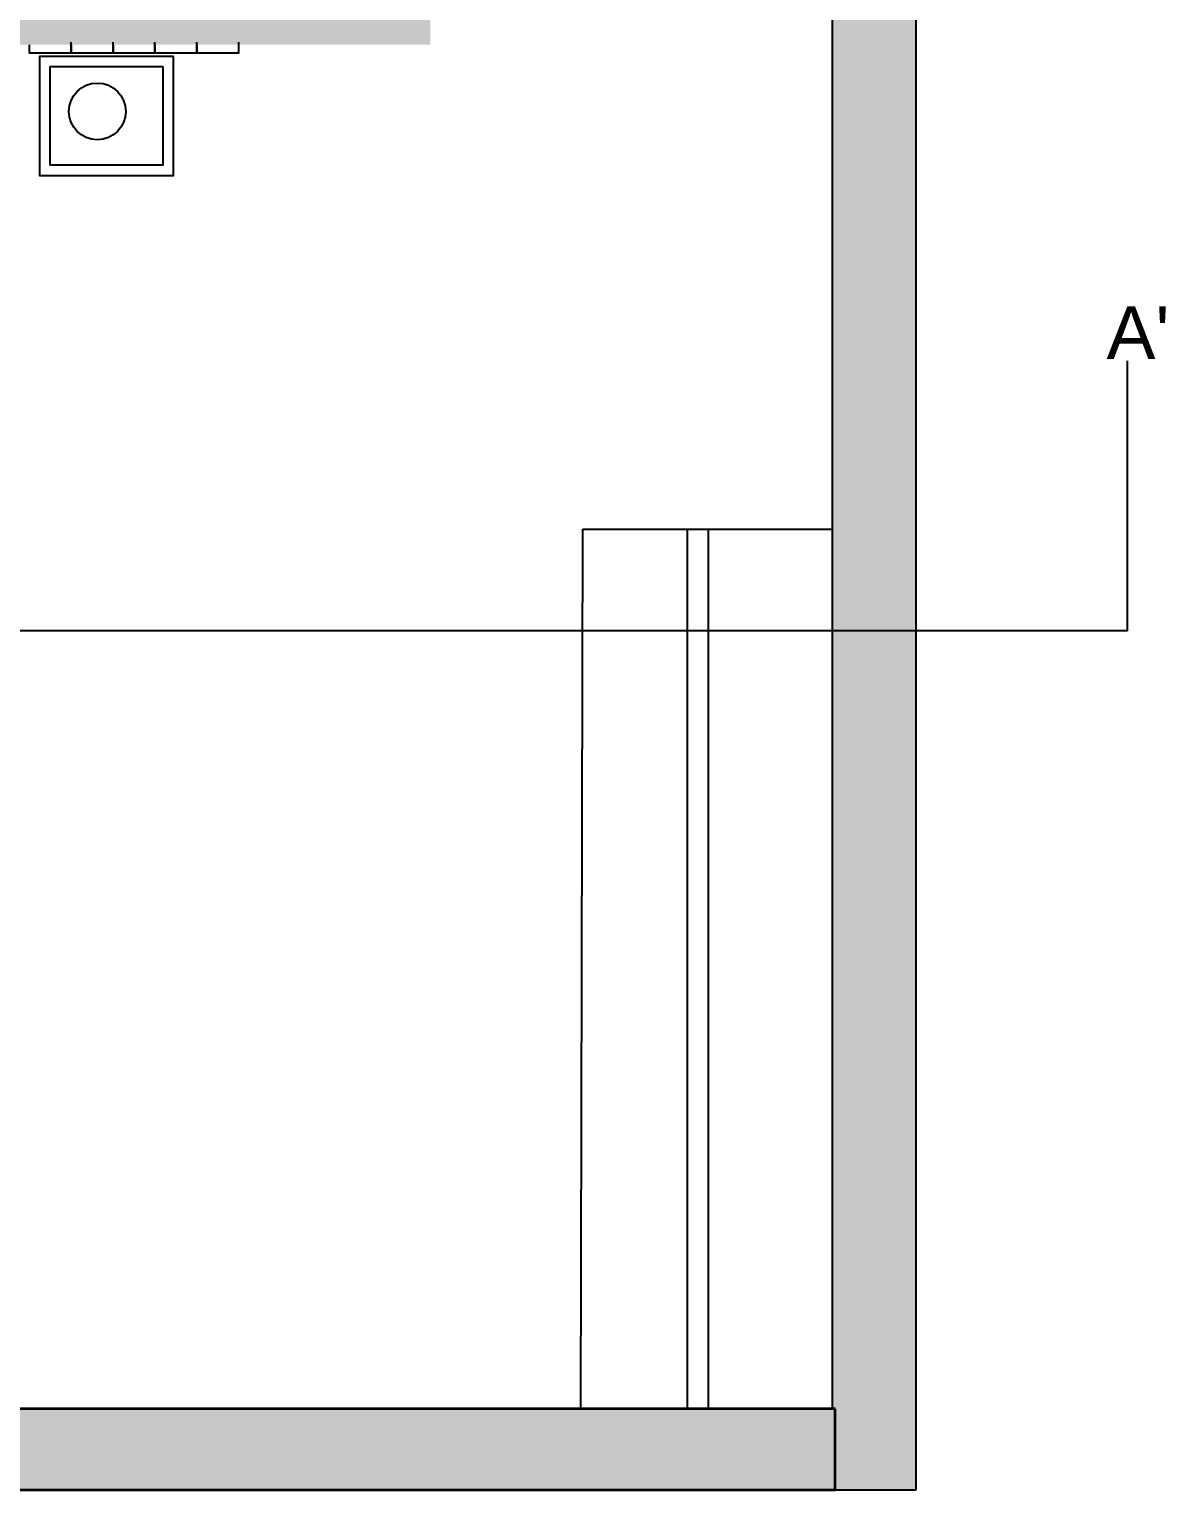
# Model space of a CAD drawing. Header units: feet. Extents: x 600 to 2744, y 411 to 1435.
# Drawn here: x 718.3 to 826.7, y 909.3 to 1048.7 of the extents above; entities that cross this region are included whole.
import ezdxf

# ---------------------------------------------------------------- set-up
doc = ezdxf.new("R2010")
doc.units = ezdxf.units.FT
doc.layers.add('PQI-A-WALL', color=30, linetype='Continuous', lineweight=50)
doc.styles.get("Standard").update_dxf_attribs({"font": 'arial.ttf'})

msp = doc.modelspace()

# ---------------------------------------------------------------- hatches: boundary and pattern name
at = {"true_color": 0x000000}
h = msp.add_hatch(color=18, dxfattribs=at)
h.dxf.hatch_style = 1
h.paths.add_polyline_path([(756.54, 1051.12), (615.53, 1051.12), (615.53, 1047.26), (623.25, 1047.26), (756.54, 1047.26)])
h.paths.add_polyline_path([(623.25, 1047.26), (615.53, 1047.26), (615.53, 1005.85), (623.25, 1005.85)])
h.paths.add_polyline_path([(623.26, 940.2), (615.53, 940.2), (615.53, 917.02), (623.26, 917.02)])
h.paths.add_polyline_path([(623.26, 917.02), (615.53, 917.02), (615.53, 909.3), (623.26, 909.3)])
h.paths.add_polyline_path([(646.44, 917.02), (623.26, 917.02), (623.26, 909.3), (646.44, 909.3)])
h.paths.add_polyline_path([(795.17, 917.02), (712.11, 917.02), (712.11, 909.29), (795.17, 909.29)])
h.paths.add_polyline_path([(802.9, 991.3), (794.9, 991.3), (794.9, 917.02), (795.17, 917.02), (795.17, 909.3), (802.9, 909.3)])
h.paths.add_polyline_path([(802.9, 1156.3), (794.9, 1156.3), (794.9, 991.3), (802.9, 991.3)])

# ---------------------------------------------------------------- linework, layer by layer
for p, q in [((794.9, 1156.3), (794.9, 917.02)), ((802.9, 909.3), (802.9, 1156.3)), ((823.08, 991.3), (823.08, 1017.07)), ((770.9, 917.02), (771.08, 1001.02)), ((771.08, 1001.02), (794.9, 1001.02)), ((781.08, 917.02), (781.08, 1001.02)), ((783.08, 917.02), (783.08, 1001.02)), ((823.08, 991.3), (604.99, 991.3)), ((794.9, 917.02), (770.9, 917.02)), ((795.17, 917.02), (795.17, 909.29)), ((795.17, 909.3), (802.9, 909.3)), ((795.17, 909.29), (802.9, 909.3))]:
    msp.add_line(p, q)
for points in [[(718.25, 1047.26), (718.25, 1046.48), (722.25, 1046.48), (722.25, 1047.51)], [(722.25, 1047.26), (722.25, 1046.48), (726.25, 1046.48), (726.25, 1047.51)], [(726.25, 1047.26), (726.25, 1046.48), (730.25, 1046.48), (730.25, 1047.51)], [(730.25, 1047.26), (730.25, 1046.48), (734.25, 1046.48), (734.25, 1047.51)], [(734.25, 1047.26), (734.25, 1046.48), (738.25, 1046.48), (738.25, 1047.51)]]:
    msp.add_lwpolyline(points)
for points in [[(732.03, 1046.14), (719.22, 1046.14), (719.22, 1034.78), (732.03, 1034.78)], [(731.03, 1045.14), (720.22, 1045.14), (720.22, 1035.78), (731.03, 1035.78)]]:
    msp.add_lwpolyline(points, close=True)
at = {"color": 18, "true_color": 0x000000}
msp.add_circle((724.75, 1040.89), 2.71, dxfattribs=at)
at = {"layer": 'PQI-A-WALL', "color": 0, "lineweight": 35, "ltscale": 1000}
msp.add_lwpolyline([(795.17, 917.02), (712.11, 917.02), (712.11, 909.29), (795.17, 909.29)], close=True, dxfattribs=at)

# ---------------------------------------------------------------- texts
at = {"color": 18, "true_color": 0x000000, "insert": (821.08, 1022.27), "char_height": 5.013, "attachment_point": 1}
msp.add_mtext_dynamic_manual_height_columns("A'", width=16.9269, gutter_width=25.07, heights=[10.64], dxfattribs=at)

doc.saveas('drawing.dxf')
